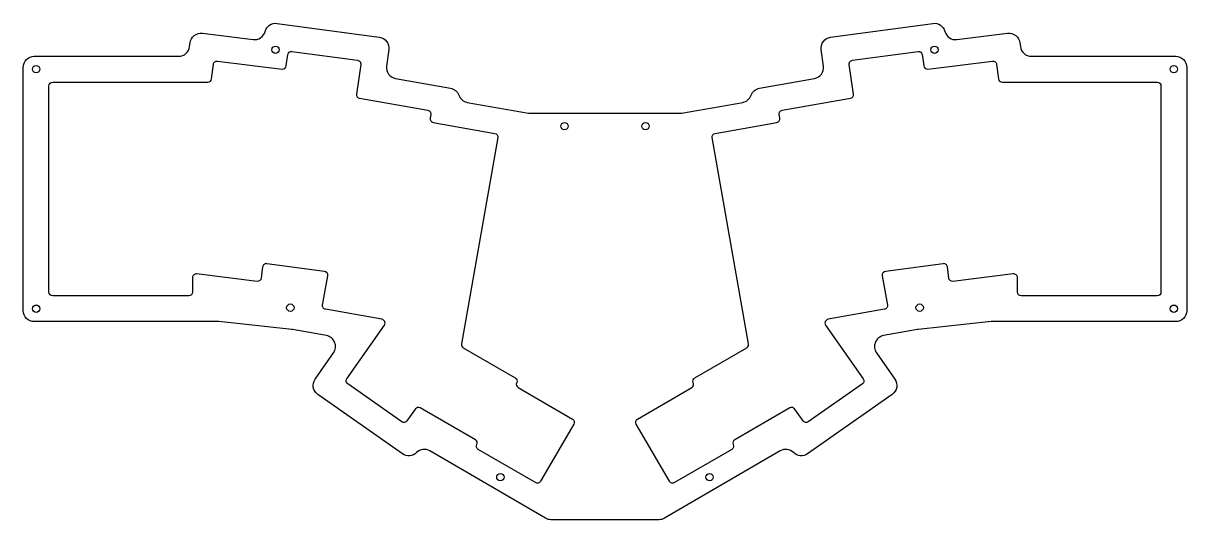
# Model space of a CAD drawing. Header units: millimetres. Extents: x -54 to 263, y 16 to 151.
import ezdxf

# ---------------------------------------------------------------- set-up
doc = ezdxf.new("R2010")
doc.units = ezdxf.units.MM
doc.layers.get('0').update_dxf_attribs({"linetype": 'CONTINUOUS'})

msp = doc.modelspace()

# ---------------------------------------------------------------- linework, layer by layer
for points in [[(144.5, 131.09, -0.26809), (146.8, 133.02), (161.74, 135.65, 0.404033), (164.19, 139.02), (163.56, 143.48, -0.415777), (166.13, 146.87), (193.93, 150.62, -0.377209), (197.23, 148.42, 0.373783), (200.49, 146.22), (214.27, 147.92, -0.414245), (217.62, 145.3), (217.74, 144.31, 0.378894), (220.72, 141.67), (259.99, 141.67, -0.414214), (262.99, 138.67), (262.99, 72.57, -0.414214), (259.99, 69.57), (210.11, 69.57, 0.02701), (209.78, 69.56), (189.94, 67.4, 0.016601), (189.74, 67.38), (180.54, 65.75, 0.548642), (178.6, 61.08), (183.59, 53.95, -0.414189), (182.86, 49.77), (159.84, 33.65, -0.360725), (156.02, 33.96, 0.337103), (152.41, 34.41), (120.96, 16.12, -0.132432), (119.45, 15.72), (90.03, 15.72, -0.132432), (88.52, 16.12), (57.07, 34.41, 0.337103), (53.47, 33.96, -0.360725), (49.65, 33.65), (26.63, 49.77, -0.414189), (25.89, 53.95), (30.88, 61.08, 0.548642), (28.94, 65.75), (19.74, 67.38, 0.016601), (19.54, 67.4), (-0.3, 69.56, 0.02701), (-0.62, 69.57), (-50.51, 69.57, -0.414214), (-53.51, 72.57), (-53.51, 138.67, -0.414214), (-50.51, 141.67), (-11.23, 141.67, 0.378894), (-8.26, 144.31), (-8.13, 145.3, -0.414245), (-4.79, 147.92), (8.99, 146.22, 0.373783), (12.26, 148.42, -0.377209), (15.56, 150.62), (43.35, 146.87, -0.415777), (45.92, 143.48), (45.29, 139.02, 0.404033), (47.74, 135.65), (62.68, 133.02, -0.26809), (64.98, 131.09, 0.268071), (67.28, 129.16), (83.89, 126.23, 0.043648), (84.41, 126.19), (125.07, 126.19, 0.043648), (125.59, 126.23), (142.2, 129.16, 0.268071)], [(-1.79, 139.49, -0.414245), (-0.68, 140.36), (16.92, 138.2, 0.409142), (18.03, 139.05), (18.47, 142.16, -0.412652), (19.59, 143.01), (37.43, 140.6, -0.415777), (38.29, 139.47), (37.15, 131.39, 0.404033), (37.97, 130.27), (56.54, 126.99, -0.414218), (57.36, 125.84), (57.18, 124.85, 0.414198), (57.99, 123.69), (74.78, 120.73, -0.414211), (75.6, 119.57), (65.71, 63.48, 0.315271), (66.19, 62.44), (80.32, 54.28, -0.394798), (80.72, 52.97, 0.393925), (81.12, 51.66), (95.88, 43.08, -0.414214), (96.24, 41.71), (87.19, 26.15, -0.414214), (85.82, 25.79), (70.26, 34.84, -0.393505), (69.86, 36.15, 0.394378), (69.47, 37.45), (54.47, 46.11, 0.388892), (53.15, 45.82), (50.87, 42.56, -0.414225), (49.48, 42.31), (34.74, 52.64, -0.414189), (34.49, 54.03), (44.72, 68.64, 0.548642), (44.07, 70.2), (28.73, 72.9, -0.414218), (27.92, 74.06), (29.33, 82.02, 0.426048), (28.48, 83.18), (12.72, 85.31, 0.417612), (11.6, 84.44), (11.22, 81.37, -0.41409), (10.1, 80.5), (-6.34, 82.52, 0.450459), (-7.46, 81.53), (-7.46, 77.57, -0.414203), (-8.46, 76.57), (-45.51, 76.57, -0.414214), (-46.51, 77.57), (-46.51, 133.67, -0.414214), (-45.51, 134.67), (-3.27, 134.67, 0.378894), (-2.28, 135.55)], [(152.13, 125.84, -0.414218), (152.94, 126.99), (171.51, 130.27, 0.404033), (172.33, 131.39), (171.2, 139.47, -0.415777), (172.05, 140.6), (189.89, 143.01, -0.412652), (191.01, 142.16), (191.45, 139.05, 0.409142), (192.56, 138.2), (210.16, 140.36, -0.414245), (211.28, 139.49), (211.76, 135.55, 0.378894), (212.75, 134.67), (254.99, 134.67, -0.414214), (255.99, 133.67), (255.99, 77.57, -0.414214), (254.99, 76.57), (217.94, 76.57, -0.414203), (216.94, 77.57), (216.94, 81.53, 0.450459), (215.82, 82.52), (199.38, 80.5, -0.41409), (198.26, 81.37), (197.89, 84.44, 0.417612), (196.76, 85.31), (181.01, 83.18, 0.426048), (180.16, 82.02), (181.56, 74.06, -0.414218), (180.75, 72.9), (165.41, 70.2, 0.548642), (164.76, 68.64), (174.99, 54.03, -0.414189), (174.75, 52.64), (160, 42.31, -0.414225), (158.61, 42.56), (156.33, 45.82, 0.388892), (155.01, 46.11), (140.02, 37.45, 0.394378), (139.62, 36.15, -0.393505), (139.22, 34.84), (123.66, 25.79, -0.414214), (122.29, 26.15), (113.24, 41.71, -0.414214), (113.61, 43.08), (128.37, 51.66, 0.393925), (128.76, 52.97, -0.394798), (129.16, 54.28), (143.29, 62.44, 0.315271), (143.78, 63.48), (133.89, 119.57, -0.414211), (134.7, 120.73), (151.49, 123.69, 0.414198), (152.3, 124.85)]]:
    msp.add_lwpolyline(points, format="xyb", close=True)
for centre in [(15.12, 143.46), (194.37, 143.46), (-50.01, 138.17), (259.49, 138.17), (93.74, 122.69), (115.74, 122.69), (-50.01, 73.07), (19.14, 73.35), (190.34, 73.35), (259.49, 73.07), (76.28, 27.29), (133.2, 27.29)]:
    msp.add_circle(centre, 1)

doc.saveas('drawing.dxf')
